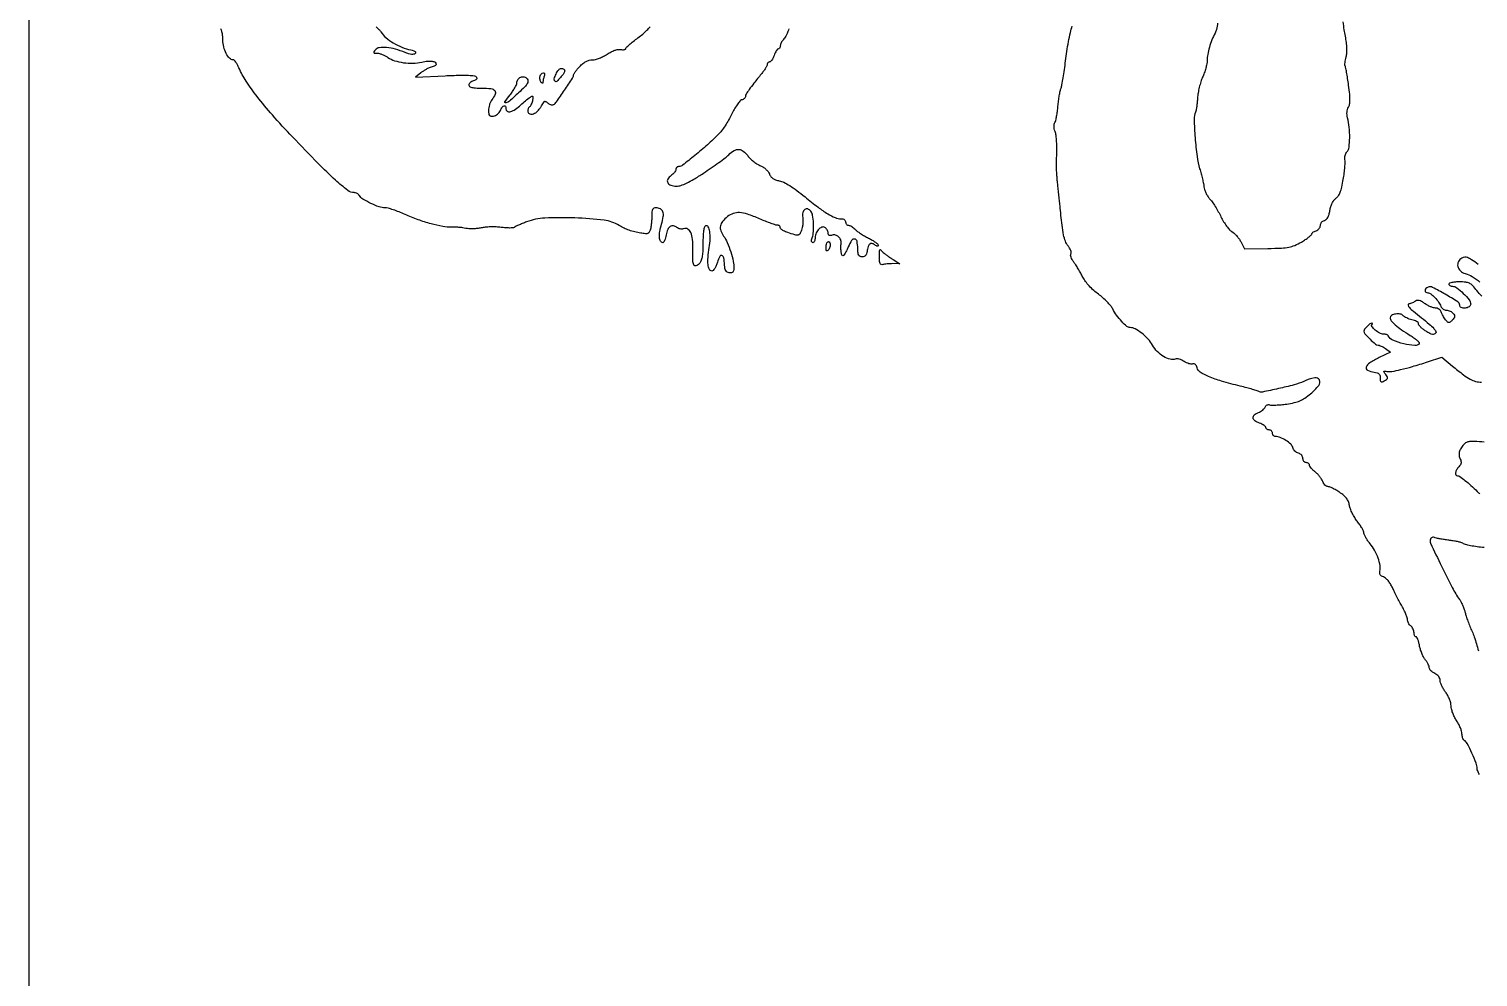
# Model space of a CAD drawing. Extents: x 0 to 1938, y 0 to 2000.
# Drawn here: x 0 to 665, y 436 to 871 of the extents above; entities that cross this region are included whole.
import ezdxf

# ---------------------------------------------------------------- set-up
doc = ezdxf.new("R2010")
doc.units = 0

msp = doc.modelspace()

# ---------------------------------------------------------------- linework, layer by layer
msp.add_lwpolyline([(0, 1000), (0, 0)])
for points in [[(159.405273, 872.180154, -0.027366), (160.676644, 870.963062, -0.042489), (161.616083, 869.771322, 0.070196), (163.912275, 867.168007, 0.042009), (167.266884, 864.753461, 0.039793), (171.236586, 862.784897, 0.042102), (175.394645, 861.513852, -0.024944), (176.643296, 861.178493, -0.101324), (177.324949, 860.793419, -0.240202), (177.500798, 860.35714, -0.176054), (177.27624, 859.87624, -0.151152), (176.606092, 859.522771, -0.072866), (175.626427, 859.483706, -0.050593), (174.327521, 859.756106, -0.021994), (172.669847, 860.364587, 0.032487), (168.294881, 861.867166, 0.044129), (164.187256, 862.604764, 0.051487), (160.868102, 862.560251, 0.192781), (159.070251, 861.584647, 0.022833), (158.394773, 860.690666, 0.28017), (158.372196, 860.281151, 0.2555), (158.730324, 860.046905, 0.019738), (159.918048, 860, -0.065205), (160.938661, 859.866334, -0.028309), (162.24154, 859.438832, -0.027421), (163.594338, 858.820891, -0.032712), (164.790493, 858.089639, 0.077835), (167.828178, 856.589329, 0.041505), (171.927061, 855.670869, 0.040266), (176.342841, 855.418978, 0.051886), (180.371335, 855.934129, -0.030436), (183.03131, 856.390766, -0.062318), (185.143766, 856.35841, -0.100872), (186.506152, 855.875174, -0.263047), (187, 855.001419, -0.208723), (186.850374, 854.658602, -0.048619), (186.339063, 854.269448, -0.042132), (185.611549, 853.900639, -0.030539), (184.75, 853.611384, 0.039638), (183.710161, 853.241108, 0.018503), (182.426562, 852.607827, 0.018199), (181.121807, 851.840331, 0.02425), (180, 851.045199), (177.5, 849.084446), (191.099863, 849.689657, -0.004446), (197.749453, 849.926344, -0.017285), (201.868681, 849.893878, -0.021698), (204.546891, 849.663418, -0.225719), (205.450479, 849.080126, -0.132922), (205.612908, 848.534385, -0.171179), (205.45236, 848.040147, -0.117809), (204.943004, 847.625631, -0.048234), (204.100616, 847.316061, 0.058006), (203.297358, 847.002972, 0.064149), (202.617056, 846.521736, 0.07306), (202.15628, 845.953271, 0.134626), (202, 845.383369, 0.250326), (202.346404, 844.734819, 0.091014), (203.33431, 844.30764, 0.045288), (205.097959, 844.066138, 0.011394), (208, 844, -0.027964), (212.11504, 843.769671, -0.195287), (213.848613, 842.828128, -0.286882), (214.057215, 841.21714, -0.054447), (212.468197, 838.55887, 0.056659), (211.905244, 837.607603, 0.031376), (211.431283, 836.342411, 0.030876), (211.107419, 834.983554, 0.043086), (211, 833.739319, 0.027975), (211.085956, 832.204234, 0.153536), (211.417666, 831.454535, 0.19859), (212.065531, 831.135597, 0.051661), (213.25, 831.180449, 0.07934), (214.183847, 831.468736, 0.05334), (215.129031, 832.067069, 0.052535), (215.942842, 832.865577, 0.06923), (216.487128, 833.75, -0.042026), (217.329066, 835.300575, -0.17663), (218.165617, 835.923033, -0.382121), (218.768567, 835.639212, -0.100549), (219, 834.5, 0.231631), (219.535975, 833.405114, 0.219055), (220.749915, 833.122117, 0.09313), (222.723213, 833.928616, 0.031929), (225.215204, 835.774541, -0.002266), (229.631425, 839.470598, -0.06724), (230.866333, 840.241468, -0.5254), (231.338303, 839.956144, -0.062182), (231.243598, 838.493967, -0.027106), (230.994143, 837.488044, -0.030214), (230.644226, 836.551859, -0.031621), (230.252097, 835.801075, -0.118723), (229.880598, 835.426205, 0.097801), (229.543258, 835.11285, 0.052488), (229.258676, 834.618548, 0.049432), (229.065316, 834.032549, 0.055039), (229, 833.440983, 0.269579), (229.659662, 832.306396, 0.188238), (231.159932, 832.086713, 0.109372), (233.111366, 833.016409, 0.087544), (234.674287, 834.75, -0.000797), (235.353559, 835.831959, -0.001078), (235.971122, 836.807485, -0.000721), (236.492494, 837.624541, -0.011922), (236.673174, 837.892501, -0.312431), (236.875358, 837.965858, -0.046572), (237.304717, 837.808806, -0.038691), (237.844493, 837.498971, -0.023578), (238.432029, 837.056411, 0.052025), (239.069642, 836.630631, 0.057729), (239.759987, 836.363284, 0.065711), (240.397329, 836.284548, 0.137165), (240.873933, 836.422086, 0.101019), (242.253321, 837.719877, 0.004681), (245.929768, 843.03477, 0.003592), (249.592941, 848.52238, 0.146387), (250, 849.882935, -0.142178), (250.149339, 850.3975, -0.015311), (250.85223, 851.434799, -0.017836), (251.79011, 852.638678, -0.013465), (252.90121, 853.894245, -0.032337), (254.373208, 855.278769, -0.050747), (255.816574, 856.242525, -0.057965), (257.267816, 856.807949, -0.064017), (258.761663, 857, 0.063997), (260.164581, 857.180304, 0.027293), (261.970295, 857.759148, 0.026457), (263.853883, 858.595086, 0.031421), (265.529132, 859.584332, -0.027668), (267.265833, 860.627512, -0.037615), (268.941541, 861.356612, -0.043322), (270.449355, 861.739384, -0.087951), (271.668679, 861.723004, 0.032785), (272.562159, 861.612243, 0.055329), (273.315175, 861.652005, 0.079331), (273.827389, 861.822675, 0.279677), (274, 862.107128, -0.206021), (274.208101, 862.59074, -0.008233), (275.652714, 863.914094, -0.01332), (277.470304, 865.440424, -0.008905), (279.62626, 867.093274, 0.016316), (281.817087, 868.824999, 0.019836), (283.746929, 870.591303, 0.018776), (285.233784, 872.179667, 0.115276)], [(666.0011, 528.816961, -0.026588), (665.220466, 530.411258, -0.100881), (665, 531.492845, 0.092909), (664.534005, 533.978997, 0.014985), (662.604289, 538.536333, 0.012899), (660.414438, 542.997639, 0.134584), (659.037195, 544.477012, -0.125978), (658.638659, 544.890832, -0.046762), (658.304676, 545.633727, -0.042626), (658.076654, 546.550248, -0.039681), (658, 547.514608, 0.07203), (657.830124, 548.687689, 0.02562), (657.265625, 550.28935, 0.0248), (656.456869, 552.00873, 0.02675), (655.5, 553.595138, -0.032914), (654.542981, 555.226913, -0.026878), (653.734375, 557.0829, -0.027671), (653.175543, 558.877967, -0.061698), (653, 560.295156, 0.063009), (652.823195, 561.692601, 0.031612), (652.271092, 563.387493, 0.030629), (651.463784, 565.105231, 0.037772), (650.5, 566.588887, -0.02741), (649.543178, 567.997127, -0.026502), (648.734375, 569.517138, -0.027491), (648.168704, 570.929132, -0.081699), (648, 571.954717, 0.093537), (647.824862, 572.882725, 0.071631), (647.31432, 573.78257, 0.06532), (646.516488, 574.573804, 0.055874), (645.5, 575.181954, -0.04394), (644.543538, 575.723698, -0.049087), (643.734375, 576.407005, -0.055268), (643.178097, 577.122273, -0.138522), (643, 577.752786, 0.088382), (642.872816, 578.466674, 0.026865), (642.436859, 579.479881, 0.025978), (641.816654, 580.583499, 0.025651), (641.082924, 581.621708, -0.047293), (640.299512, 582.838573, -0.023416), (639.531936, 584.50931, -0.023005), (638.892048, 586.330761, -0.031127), (638.495027, 588.029437, 0.020988), (638.171806, 589.550824, 0.032023), (637.753328, 590.833647, 0.033289), (637.305865, 591.769728, 0.270936), (636.912102, 592, -0.195614), (636.563694, 592.14173, -0.086686), (636.26793, 592.551532, -0.066574), (636.067139, 593.158934, -0.046612), (636, 593.877555, 0.067559), (635.890037, 594.687666, 0.044533), (635.559375, 595.569265, 0.044279), (635.074176, 596.385461, 0.063393), (634.5, 597, -0.056444), (633.925971, 597.597576, -0.043398), (633.440625, 598.361841, -0.044517), (633.109227, 599.167881, -0.075417), (633, 599.887912, 0.082381), (632.849909, 600.792681, 0.015549), (632.258068, 602.365628, 0.016236), (631.441189, 604.178067, 0.014255), (630.474274, 606.015467, -0.006052), (629.368929, 608.034835, -0.00388), (628.132441, 610.404359, -0.003898), (626.95746, 612.744049, -0.007283), (626.048842, 614.658945, 0.032392), (625.153951, 616.323698, 0.03502), (624.072108, 617.813698, 0.037832), (622.957827, 618.954476, 0.103919), (621.983147, 619.505349, -0.055489), (621.031017, 619.928486, -0.117973), (620.452356, 620.482811, -0.131051), (620.222459, 621.197067, -0.07679), (620.314968, 622.096437, 0.107221), (620.424746, 624.699209, 0.042543), (619.512209, 628.178387, 0.04092), (617.894753, 631.768098, 0.050436), (615.804604, 634.784796, -0.021527), (614.731044, 636.157666, -0.024222), (613.823852, 637.566253, -0.02447), (613.176121, 638.826345, -0.106875), (613, 639.640892, 0.107895), (612.816143, 640.482993, 0.020696), (612.101883, 641.884587, 0.021179), (611.113044, 643.479331, 0.018117), (609.942582, 645.072496, -0.029411), (608.731167, 646.801903, -0.023015), (607.619742, 648.806605, -0.023536), (606.757038, 650.774599, -0.051345), (606.328438, 652.363501, 0.051964), (605.844984, 654.146998, 0.069038), (605.030867, 655.614822, 0.059176), (603.743651, 656.962459, 0.027613), (601.796113, 658.3971, 0.015114), (600.168808, 659.393601, 0.017713), (598.566813, 660.235398, 0.016851), (597.176399, 660.847489, 0.095537), (596.385506, 661, -0.137143), (595.770299, 661.171977, -0.061895), (595.10749, 661.695799, -0.054585), (594.500845, 662.462618, -0.049269), (594.049929, 663.368677, 0.050975), (593.521455, 664.421579, 0.02554), (592.65759, 665.63647, 0.025058), (591.626475, 666.8138, 0.033734), (590.57468, 667.762597, -0.024459), (589.589053, 668.619111, -0.029587), (588.756312, 669.517836, -0.030542), (588.161469, 670.338692, -0.142457), (588, 670.89392, 0.134566), (587.884388, 671.315715, 0.100427), (587.559375, 671.675089, 0.087106), (587.07321, 671.916932, 0.072082), (586.5, 672, -0.124756), (585.927933, 672.144994, -0.100781), (585.440625, 672.55324, -0.090403), (585.113134, 673.163903, -0.078143), (585, 673.883369, 0.098341), (584.846498, 674.65628, 0.078995), (584.402666, 675.380569, 0.075452), (583.733128, 675.959264, 0.076738), (582.925787, 676.309156, -0.076146), (582.092463, 676.669144, -0.05585), (581.30287, 677.296452, -0.055949), (580.673177, 678.081426, -0.077281), (580.313685, 678.90847, 0.144043), (579.362635, 680.488263, 0.043564), (577.120529, 682.213018, 0.044077), (574.52233, 683.567461, 0.098427), (572.346362, 684, -0.110634), (571.832736, 684.115057, -0.099976), (571.395494, 684.440625, -0.094843), (571.102216, 684.927287, -0.088538), (571, 685.5, 0.099038), (570.885486, 686.072457, 0.097945), (570.559375, 686.559375, 0.097945), (570.072457, 686.885486, 0.099038), (569.5, 687, -0.068393), (568.926666, 687.078793, -0.084823), (568.440625, 687.309031, -0.099817), (568.115624, 687.650844, -0.141232), (568, 688.05202, 0.198429), (567.803971, 688.526524, 0.044284), (567.11875, 689.102214, 0.039463), (566.148676, 689.672363, 0.029269), (565, 690.149845, -0.069487), (562.892309, 691.231586, -0.218523), (562.111155, 692.572217, -0.24704), (562.657168, 693.911647, -0.084201), (564.525626, 695.009743, 0.041436), (565.536607, 695.493305, 0.037891), (566.486602, 696.149829, 0.040046), (567.24446, 696.870871, 0.091209), (567.654668, 697.542463, -0.089292), (567.993128, 698.101355, -0.09511), (568.498824, 698.492627, -0.099864), (569.09191, 698.656639, -0.109721), (569.68104, 698.568902, 0.092024), (570.576419, 698.403308, 0.011377), (572.569251, 698.449963, 0.013123), (574.95602, 698.623081, 0.010508), (577.515057, 698.930781, 0.0202), (581.018825, 699.572259, 0.046268), (583.569515, 700.400413, 0.048413), (585.854164, 701.657916, 0.024089), (588.491089, 703.654543, 0.044788), (592.286658, 707.452905, 0.30552), (592.543964, 709.954757, 0.336589), (590.382783, 710.948272, 0.048357), (585.453717, 709.341613, -0.037045), (580.885598, 707.737627, -0.011189), (573.739868, 705.979521, -0.005232), (566.33752, 704.414117, -0.189727), (564.654595, 704.715245, 0.066131), (564.034507, 704.992149, 0.003046), (561.808991, 705.636502, 0.005018), (559.148516, 706.360495, 0.003574), (556.154595, 707.120221, -0.01103), (547.614805, 709.423305, -0.029559), (541.68891, 711.550112, -0.040236), (537.826674, 713.581056, -0.192411), (536.395555, 715.560119, 0.048401), (536.059744, 716.501556, 0.102252), (535.59697, 717.119036, 0.140659), (535.033239, 717.387441, 0.133608), (534.40058, 717.323476, -0.119934), (533.678476, 717.230773, -0.042001), (532.644677, 717.434959, -0.038797), (531.500632, 717.861026, -0.036511), (530.411491, 718.466036, 0.037966), (529.317973, 719.069326, 0.03961), (528.160949, 719.490453, 0.042872), (527.109099, 719.686423, 0.116755), (526.363315, 719.585923, -0.160244), (523.960553, 719.469006, -0.06909), (520.98105, 720.753824, -0.062031), (518.091166, 723.038599, -0.066566), (515.928662, 725.91314, 0.057512), (513.876694, 728.74569, 0.040848), (510.9971, 731.413924, 0.041431), (507.987644, 733.397926, 0.125665), (505.629931, 734, -0.180325), (504.113607, 734.565241, -0.027738), (501.763475, 736.839948, -0.030794), (499.42236, 739.707465, -0.039069), (497.650484, 742.630099, 0.056205), (496.702264, 744.079916, 0.020781), (495.066534, 745.896536, 0.020288), (493.100772, 747.748576, 0.02302), (491.069745, 749.354425, -0.027521), (488.910676, 751.093304, -0.024258), (486.858106, 753.130139, -0.025149), (485.114776, 755.240464, -0.04213), (483.90121, 757.193645, 0.009683), (482.926882, 759.015453, 0.007296), (481.788473, 760.98057, 0.007382), (480.663728, 762.796996, 0.016864), (479.750016, 764.124251, -0.033697), (479.040185, 765.233467, -0.042735), (478.548274, 766.345478, -0.048493), (478.318897, 767.307097, -0.174443), (478.447213, 767.914588, 0.175397), (478.572683, 768.51409, 0.051435), (478.342065, 769.441488, 0.044789), (477.845598, 770.507014, 0.035258), (477.130497, 771.561229, -0.07377), (475.907578, 773.700854, -0.043458), (475.077593, 776.532666, -0.021574), (474.368254, 781.069172, -0.003448), (473.426415, 790, 0.001178), (473.17736, 792.469047, 0.000741), (472.875259, 795.353125, 0.000743), (472.569621, 798.189697, 0.001363), (472.310837, 800.5, -0.007156), (472.096788, 802.634174, -0.005924), (471.928337, 804.9125, -0.005987), (471.823645, 807.005401, -0.015968), (471.814568, 808.5, 0.003079), (471.951909, 815.469506, 0.014226), (471.891807, 819.501846, 0.024606), (471.643701, 822.174803, 0.055448), (471.135979, 824.142347, -0.042502), (470.817816, 825.255626, -0.046498), (470.705115, 826.373403, -0.050533), (470.800919, 827.395901, -0.079115), (471.10514, 828.22339, 0.068689), (471.485824, 829.196091, 0.012752), (471.887797, 831.078538, 0.013456), (472.244905, 833.320396, 0.011918), (472.497875, 835.670764, -0.01091), (472.752888, 838.085865, -0.010458), (473.115938, 840.522037, -0.010445), (473.525909, 842.656747, -0.036634), (473.917793, 844, 0.042479), (474.343238, 845.524233, 0.006149), (474.905259, 848.703125, 0.006931), (475.472768, 852.488046, 0.005882), (475.969578, 856.5, -0.010878), (476.541478, 860.768259, -0.008782), (477.335474, 865.325, -0.008895), (478.217372, 869.506289, -0.022501), (479.048007, 872.5, 0.008469)], [(545.815057, 873.881467, -0.017588), (545.264637, 870.958717, -0.068625), (544.621196, 869.240682, 0.028319), (543.163053, 866.133435, 0.025385), (542.004754, 862.766959, 0.02633), (541.240847, 859.474343, 0.042085), (540.978038, 856.600777, -0.046144), (540.828303, 855.097914, -0.018642), (540.360449, 853.088978, -0.018258), (539.692765, 850.950241, -0.022075), (538.906448, 849, 0.029435), (538.101159, 846.914779, 0.017545), (537.379482, 844.353125, 0.017532), (536.837878, 841.741206, 0.028854), (536.586467, 839.5, -0.010897), (536.432437, 837.472113, -0.01193), (536.193357, 835.513474, -0.011425), (535.911294, 833.852089, -0.056783), (535.627863, 832.950123, 0.113884), (535.000166, 829.7059, 0.009605), (535.470654, 821.141357, 0.013334), (536.338985, 812.552267, 0.044035), (537.553991, 807, -0.009733), (538.228057, 804.690535, -0.009045), (538.829466, 802.299623, -0.009065), (539.287133, 800.154572, -0.029922), (539.477691, 798.722121, 0.062984), (539.730768, 797.462202, 0.031839), (540.343948, 795.960621, 0.031023), (541.185404, 794.468132, 0.040109), (542.143629, 793.222121, -0.032227), (543.278829, 791.793114, -0.012035), (544.689641, 789.652927, -0.011866), (546.119698, 787.240032, -0.014083), (547.350267, 784.894224, 0.021697), (548.566304, 782.659492, 0.022893), (549.951472, 780.579519, 0.023286), (551.303776, 778.906736, 0.088476), (552.354621, 778.077804, -0.060325), (553.348813, 777.380127, -0.027164), (554.476306, 776.249648, -0.026412), (555.551729, 774.911441, -0.032547), (556.400799, 773.554347), (558.184866, 770.241534), (568.843987, 770.380146, 0.006766), (575.167835, 770.547995, 0.036845), (578.569294, 770.936504, 0.056093), (581.201709, 771.749224, 0.029651), (584.251554, 773.301533, 0.013027), (586.07086, 774.432395, 0.019057), (587.605144, 775.52844, 0.014847), (588.78272, 776.496589, 0.216543), (589, 776.974766, -0.175373), (589.139877, 777.3613, -0.056269), (589.5875, 777.790118, -0.048188), (590.234533, 778.191483, -0.037916), (591, 778.5, 0.076455), (591.764423, 778.87868, 0.06855), (592.4125, 779.481754, 0.071535), (592.85012, 780.209109, 0.100034), (593, 780.950756, -0.094536), (593.139319, 781.681026, -0.075296), (593.543728, 782.375481, -0.074032), (594.143729, 782.929262, -0.085656), (594.85099, 783.250782, 0.122808), (595.711643, 783.721149, 0.081281), (596.409205, 784.612509, 0.05884), (596.953937, 785.959584, 0.027049), (597.354087, 787.812879, -0.034747), (597.767594, 789.594726, -0.041613), (598.407345, 791.193332, -0.046243), (599.217602, 792.49649, -0.077931), (600.142791, 793.387461, 0.094084), (601.218774, 794.492297, 0.053658), (602.077834, 796.153164, 0.036791), (602.81352, 798.560573, 0.013289), (603.512242, 802.071369, 0.010183), (603.947786, 804.962724, 0.012117), (604.236723, 807.70661, 0.010953), (604.372851, 810.019929, 0.073293), (604.247318, 811.162255, -0.079407), (604.163896, 812.016953, -0.049747), (604.324925, 813.011011, -0.048577), (604.688353, 813.985138, -0.062786), (605.210521, 814.782882, 0.146135), (606.147957, 816.911948, 0.027031), (606.45302, 821.232147, 0.029309), (606.249029, 826.068483, 0.038887), (605.467415, 830.40093, -0.04057), (605.23157, 831.733835, -0.04571), (605.228091, 833.034327, -0.049309), (605.452301, 834.217875, -0.068228), (605.894338, 835.202416, 0.095658), (606.412127, 836.54731, 0.042526), (606.586974, 838.447097, 0.027454), (606.456128, 841.164328, 0.008266), (605.962587, 845.273248, 0.004112), (605.499652, 848.459149, 0.005933), (605.033681, 851.268167, 0.003274), (604.597548, 853.627389, 0.091309), (604.371247, 854.208327, -0.145283), (604.239179, 854.694922, -0.021284), (604.307443, 855.726409, -0.022557), (604.500407, 856.971534, -0.017637), (604.817798, 858.302288, 0.04731), (605.144236, 860.150175, 0.029571), (605.190804, 862.34883, 0.025249), (604.964029, 864.906461, 0.016078), (604.455264, 867.851298, -0.014654), (603.940589, 870.780578, -0.007431), (603.456172, 874.492868, -0.007375)], [(348.965221, 871.231094, 0.028392), (348.514159, 870.04664, -0.029272), (348.116194, 869.007116, -0.021891), (347.562811, 867.912084, -0.022294), (346.948286, 866.923754, -0.046167), (346.368068, 866.225211, 0.045574), (345.844489, 865.596374, 0.037085), (345.40187, 864.83937, 0.038439), (345.098046, 864.074515, 0.075462), (345, 863.428571, -0.061276), (344.932801, 862.882302, -0.079788), (344.734986, 862.419643, -0.097572), (344.441908, 862.109928, -0.15586), (344.097825, 862, 0.214187), (343.683439, 861.813953, 0.037743), (343.153459, 861.11875, 0.035037), (342.616248, 860.148936, 0.025101), (342.149845, 859, -0.029269), (341.672363, 857.851324, -0.039463), (341.102214, 856.88125, -0.044284), (340.526524, 856.196029, -0.198429), (340.05202, 856, 0.105428), (339.65062, 855.914411, 0.099231), (339.309031, 855.671592, 0.096319), (339.080069, 855.308786, 0.092997), (339, 854.882015, -0.121296), (338.846758, 854.259619, -0.017347), (338.192188, 853.109771, -0.018869), (337.302978, 851.781538, -0.015095), (336.25, 850.418782, 0.00447), (332.871543, 846.233329, 0.013748), (330.689903, 843.319469, 0.015607), (329.299689, 841.215814, 0.139076), (329, 840.159227, -0.142958), (328.872721, 839.723161, -0.063778), (328.485937, 839.259614, -0.055651), (327.919422, 838.840577, -0.048951), (327.25, 838.535308, 0.136576), (326.401101, 837.952676, 0.021689), (325.160368, 836.335571, 0.022668), (323.834741, 834.247954, 0.01811), (322.593805, 831.888648, -0.018282), (321.256958, 829.349123, -0.014711), (319.642457, 826.718971, -0.014962), (318.005077, 824.375626, -0.036416), (316.627704, 822.78155, -0.014528), (311.56318, 818.003087, -0.010979), (305.740909, 813.045743, -0.005264), (300.118607, 808.565339, -0.16711), (298.474323, 808, 0.092349), (297.911511, 807.895155, 0.096119), (297.433082, 807.595204, 0.099351), (297.112901, 807.147749, 0.106156), (297, 806.621972, -0.1191), (296.847635, 805.99139, -0.045647), (296.361041, 805.224487, -0.041913), (295.657079, 804.454145, -0.040141), (294.824819, 803.799678, 0.113782), (293.323114, 802.213565, 0.256792), (293.277033, 800.611549, 0.199041), (294.697216, 799.405887, 0.077891), (297.286887, 799, 0.078428), (299.338453, 799.323793, 0.032712), (301.948975, 800.361849, 0.023925), (305.274669, 802.14306, 0.009587), (309.653301, 804.880484, 0.006386), (313.297419, 807.323973, 0.006861), (316.790869, 809.803059, 0.006533), (319.731488, 812.0106, 0.032106), (321.289575, 813.380484, -0.060843), (323.743993, 815.300601, -0.148157), (325.94834, 815.85912, -0.157001), (328.007099, 815.090102, -0.070887), (330.015237, 812.978602, 0.042918), (331.087609, 811.717153, 0.026652), (332.540196, 810.424609, 0.026651), (334.122098, 809.293883, 0.042905), (335.589692, 808.526971, -0.044518), (336.989595, 807.789684, -0.039491), (338.298143, 806.789392, -0.041477), (339.348931, 805.675552, -0.077668), (339.961158, 804.602162, 0.068748), (340.611468, 803.413476, 0.081894), (341.528449, 802.52521, 0.069724), (342.804477, 801.882085, 0.03556), (344.544202, 801.42573, -0.069187), (346.610467, 800.732726, -0.024681), (349.330409, 799.207351, -0.020573), (352.576651, 796.97886, -0.01155), (356.339405, 794.023219, 0.009751), (362.304451, 789.302865, 0.026759), (366.745818, 786.287588, 0.038119), (370.210579, 784.541871, 0.097942), (372.95034, 784, -0.068972), (373.746714, 783.88962, -0.089316), (374.40839, 783.567043, -0.104262), (374.844316, 783.081158, -0.131623), (375, 782.5, 0.088446), (375.102108, 781.927284, 0.09481), (375.395097, 781.440625, 0.09999), (375.831903, 781.115061, 0.110746), (376.345012, 781, -0.098983), (376.976297, 780.873791, -0.037916), (377.778172, 780.466021, -0.035696), (378.606318, 779.877797, -0.036584), (379.335111, 779.1822, 0.047971), (380.266997, 778.33239, 0.01481), (381.821737, 777.23675, 0.014664), (383.642849, 776.10781, 0.015607), (385.490099, 775.112047, -0.017431), (387.217706, 774.17263, -0.024872), (388.675216, 773.212211, -0.022736), (389.760423, 772.338524, -0.215102), (390, 771.807402, -0.193239), (389.873298, 771.491807, -0.243092), (389.579453, 771.391053, -0.105114), (389.095183, 771.571166, -0.031808), (388.457618, 772.035174, 0.11869), (387.190677, 772.657287, 0.233491), (386.126304, 772.398411, 0.143509), (385.320349, 771.190459, 0.042582), (384.834676, 769, -0.051357), (384.568823, 767.893055, -0.100054), (384.105487, 767.116175, -0.118152), (383.436427, 766.660051, -0.091038), (382.564673, 766.5, -0.10269), (381.593347, 766.701617, -0.173936), (380.994536, 767.263679, -0.095401), (380.676266, 768.360611, -0.018911), (380.564673, 770.411876, 0.04429), (380.22422, 773.640723, 0.314605), (379.152104, 774.675378, 0.299111), (377.754844, 774.045917, 0.042145), (376.216146, 771.104789, -0.014508), (375.504154, 769.539051, -0.02158), (374.783805, 768.21716, -0.017745), (374.126787, 767.20904, -0.240524), (373.75, 767.010171, -0.33991), (373.257603, 767.378128, -0.033938), (372.936953, 768.913567, -0.035252), (372.806172, 770.846728, -0.032937), (372.942391, 772.824189, 0.135963), (372.734439, 774.347864, 0.109961), (371.765077, 775.691563, 0.11248), (370.338041, 776.47632, 0.147582), (368.858817, 776.45519, -0.050169), (368.063356, 776.288072, -0.126405), (367.481985, 776.372759, -0.176308), (367.129988, 776.697508, -0.11972), (367, 777.232612, 0.069928), (366.914294, 777.842431, 0.038928), (366.651511, 778.546819, 0.037955), (366.267744, 779.231674, 0.049731), (365.813654, 779.786346, 0.253139), (364.427186, 780.199386, 0.135537), (362.793663, 779.357743, 0.100751), (361.467963, 777.519436, 0.106388), (361, 775.345012, -0.043571), (360.921623, 774.447304, -0.063328), (360.686455, 773.688847, -0.083025), (360.340622, 773.175471, -0.205916), (359.932612, 773, -0.210909), (359.550545, 773.168666, -0.153899), (359.352932, 773.595103, -0.083629), (359.379935, 774.299291, -0.031796), (359.641791, 775.25, 0.067063), (360.214716, 778.099545, 0.029341), (360.237197, 781.961257, 0.02688), (359.843997, 785.636191, 0.133889), (358.993436, 787.507909, 0.139981), (357.568087, 788.482871, 0.25073), (356.206565, 788.249763, 0.180788), (355.323858, 786.817068, 0.085256), (355.270126, 784.612873, -0.035554), (355.374142, 783.222063, -0.022769), (355.306168, 781.603011, -0.022867), (355.093351, 780.014919, -0.039142), (354.753477, 778.722669, -0.031943), (354.159818, 777.315764, -0.128021), (353.550353, 776.617806, -0.164097), (352.769001, 776.399012, -0.062444), (351.640769, 776.600811, -0.008961), (348.435156, 777.661834, -0.033157), (346.47668, 778.498765, -0.055719), (345.343611, 779.243486, -0.223097), (345, 779.975249, 0.124004), (344.901559, 780.366071, 0.100779), (344.624339, 780.698979, 0.09065), (344.209673, 780.922685, 0.078643), (343.721155, 781, -0.080652), (342.906472, 781.132272, -0.00599), (340.770194, 781.873303, -0.008188), (338.234486, 782.834263, -0.006122), (335.471155, 783.972945, 0.018628), (329.987099, 786.073916, 0.065336), (326.286087, 786.816906, 0.0991), (323.395468, 786.439229, 0.084964), (320.693967, 784.973915, 0.054991), (318.495328, 782.814544, 0.124312), (317.514307, 780.715402, 0.13409), (317.684006, 778.50903, 0.068965), (318.97614, 776.033509, -0.054216), (320.657053, 773.031612, -0.024076), (322.232067, 768.769598, -0.023903), (323.378086, 764.427371, -0.061976), (323.657045, 761.20853, -0.048288), (323.511469, 760.127394, -0.145547), (323.146061, 759.488325, -0.1631), (322.521084, 759.194885, -0.065017), (321.562538, 759.20853, -0.092283), (320.600828, 759.53593, -0.130498), (319.955611, 760.163712, -0.092514), (319.569494, 761.205089, -0.030359), (319.389446, 762.837377, 0.028967), (319.041594, 766.073526, 0.269957), (318.179907, 767.112607, 0.386352), (317.158856, 766.697357, 0.039037), (316.127762, 764.032096, -0.029744), (315.563194, 762.488169, -0.040761), (314.865258, 761.184428, -0.046416), (314.143518, 760.265442, -0.205908), (313.526281, 760, -0.29945), (312.432389, 760.719664, -0.074728), (311.859161, 762.893648, -0.047069), (311.809809, 766.282606, -0.020305), (312.351564, 770.771302, 0.028744), (312.774688, 774.85498, 0.052235), (312.578354, 778.20145, 0.085385), (311.85517, 780.290056, 0.362353), (310.713118, 780.735427, 0.244953), (310.166997, 780.168729, 0.033178), (309.794917, 778.505844, 0.026808), (309.549285, 776.062485, 0.010393), (309.461502, 772.661604, -0.010546), (309.361217, 768.821843, -0.03383), (309.068149, 766.281028, -0.052353), (308.550704, 764.528391, -0.098745), (307.735312, 763.30674, -0.109268), (306.249097, 762.358886, -0.393096), (305.303702, 762.757509, -0.100799), (304.841297, 764.808303, -0.010671), (304.84373, 769.735336, 0.027399), (304.685128, 774.547185, 0.08132), (303.870757, 777.736305, 0.164588), (302.469123, 779.27583, 0.221626), (300.614321, 779.405495, -0.082765), (299.87788, 779.25525, -0.05624), (299.023075, 779.320567, -0.055221), (298.185718, 779.578634, -0.070978), (297.5, 780, 0.122417), (295.904906, 780.768753, 0.206106), (294.472612, 780.476864, 0.142362), (293.324752, 779.05861, 0.053086), (292.580956, 776.579839, -0.022502), (292.259182, 775.208309, -0.033828), (291.846007, 774.051578, -0.036164), (291.406795, 773.214063, -0.259475), (291.022075, 773, -0.290899), (290.005378, 773.646194, -0.093171), (289.537147, 775.459899, -0.058816), (289.675809, 778.194877, -0.031055), (290.452515, 781.50848, 0.034003), (291.247946, 784.994213, 0.122467), (291.05057, 787.248189, 0.199004), (289.91863, 788.528571, 0.113985), (287.877555, 789, 0.106174), (286.950133, 788.800819, 0.171808), (286.373346, 788.248862, 0.095853), (286.072014, 787.18485, 0.020306), (285.986345, 785.25, -0.014139), (285.934998, 783.641756, -0.011229), (285.791529, 781.909847, -0.011391), (285.585725, 780.309381, -0.027732), (285.342314, 779.145223, -0.055036), (284.847058, 777.874108, -0.18026), (284.187614, 777.280846, -0.116733), (283.10813, 777.124856, -0.017417), (280.914678, 777.397653, -0.021182), (278.175258, 777.955587, -0.024303), (275.618047, 778.723914, -0.025182), (273.230718, 779.70754, -0.026631), (271, 780.910095, 0.107712), (264.096709, 783.298426, 0.01987), (250.59393, 784.363959, 0.021317), (236.909064, 784.314515, 0.079377), (228.5, 782.569063, 0.005821), (226.529002, 781.793853, 0.007566), (224.743043, 781.035606, 0.005845), (223.269473, 780.36279, 0.066212), (222.731636, 780.016351, -0.16304), (222.174003, 779.792826, -0.015027), (220.664886, 779.750636, -0.01814), (218.81819, 779.821547, -0.013235), (216.774871, 780.028881, 0.022134), (214.498865, 780.218982, 0.015897), (211.947101, 780.237556, 0.016103), (209.512595, 780.099336, 0.033036), (207.62575, 779.804576, -0.027824), (205.883833, 779.513839, -0.020217), (203.923002, 779.377697, -0.020528), (202.046156, 779.40052, -0.041495), (200.582514, 779.601037, 0.021334), (199.153922, 779.855735, 0.011827), (197.39355, 780.050369, 0.011778), (195.598211, 780.163462, 0.018588), (194.055104, 780.166831, -0.052586), (189.957993, 780.454458, -0.022671), (184.609198, 781.653345, -0.021049), (178.675994, 783.540329, -0.018923), (172.70383, 785.98025, 0.013076), (169.966201, 787.136235, 0.014236), (167.247737, 788.112948, 0.013803), (164.881186, 788.816201, 0.065405), (163.482119, 789, -0.085467), (160.764295, 789.467989, -0.026192), (156.902651, 791.070758, -0.024375), (153.285512, 793.021161, -0.125437), (151.70031, 794.630108, 0.073863), (151.280119, 795.154153, 0.054603), (150.682522, 795.597594, 0.054919), (150.007652, 795.898618, 0.077614), (149.358471, 796, -0.16687), (146.371154, 797.025544, -0.018154), (140.712952, 801.769079, -0.015141), (132.792588, 809.361683, -0.004352), (121, 821.583162, -0.00841), (111.753193, 831.669179, -0.016307), (104.771459, 840.084031, -0.020312), (99.688729, 847.213311, -0.041546), (96.42454, 853.25, 0.020509), (95.724196, 854.686365, 0.028924), (94.976883, 855.898438, 0.028575), (94.277571, 856.785725, 0.214761), (93.801713, 857, -0.203299), (92.121535, 857.71261, -0.071901), (90.560326, 859.876591, -0.061112), (89.432299, 862.879356, -0.057586), (89.033269, 866.127555, 0.024676), (88.919886, 868.131095, 0.037398), (88.606438, 869.847453, 0.044429), (88.127213, 871.184347, 0.111732)], [(665.422194, 763.057479, 0.010391), (662.3933, 765.199219, 0.056065), (660.61007, 766.133678, 0.108976), (659.258917, 766.342826, 0.107378), (657.937211, 765.966396, 0.156753), (656.351678, 764.326102, 0.169917), (656.084683, 762.127155, 0.152561), (657.26168, 760.064689, 0.124516), (659.5, 758.837014, -0.074757), (662.683636, 757.479135, -0.037013), (666.251045, 754.897787, -0.034144)], [(667.11411, 748.505136, -0.026924), (664.89581, 750.980027, 0.020335), (662.877054, 753.292864, 0.087731), (661.416155, 754.374919, 0.092162), (659.708853, 754.863441, 0.023726), (656.832635, 755, 0.019489), (654.98028, 754.927772, 0.031536), (653.419587, 754.70625, 0.033166), (652.276268, 754.38939, 0.318711), (652, 754, 0.156101), (652.122046, 753.618606, 0.097526), (652.465927, 753.29375, 0.079705), (652.97961, 753.074479, 0.061169), (653.586134, 753, -0.16491), (655.599967, 752.317229, -0.030006), (658.622061, 749.699875, -0.029773), (661.307358, 746.744299, -0.17114), (662, 744.779955, -0.262167), (661.322861, 743.577288, -0.110558), (659.504758, 742.964708, -0.120124), (657.694608, 743.20935, -0.299883), (656.960036, 744.25, 0.248209), (656.033887, 745.87303, 0.011075), (650.324576, 749.322735, 0.011837), (644.48873, 752.493463, 0.213256), (642.413635, 752.605232, 0.109303), (641.421243, 751.949147, 0.185888), (641.03773, 751.045395, 0.247722), (641.397589, 750.304068, 0.159638), (642.325686, 750, -0.167715), (643.68107, 749.532205, -0.035424), (645.564016, 747.828409, -0.037519), (647.300884, 745.721759, -0.068909), (648.319603, 743.75, 0.088328), (648.698594, 743.081088, 0.068443), (649.316553, 742.514063, 0.067898), (650.070269, 742.13103, 0.083844), (650.84617, 742, -0.065573), (651.666646, 741.891933, -0.044436), (652.553249, 741.567564, -0.044421), (653.368997, 741.091435, -0.065333), (653.976863, 740.527879, -0.057557), (654.512095, 739.706893, -0.150887), (654.625183, 739.020264, -0.127207), (654.335382, 738.313908, -0.035768), (653.548749, 737.405892, -0.024136), (652.527829, 736.479049, -0.192589), (651.9333, 736.289684, -0.190823), (651.369058, 736.561741, -0.023636), (650.476146, 737.628013, -0.020736), (649.887888, 738.472531, -0.01472), (649.296824, 739.464166, -0.014895), (648.787847, 740.445931, -0.030315), (648.459317, 741.25, 0.09437), (648.080357, 741.918899, 0.069785), (647.443943, 742.485937, 0.067944), (646.656718, 742.868926, 0.079445), (645.836983, 743, -0.072662), (644.855063, 743.143454, -0.027165), (643.541024, 743.614875, -0.026228), (642.143537, 744.292036, -0.028787), (640.869123, 745.093192, 0.025996), (639.472354, 745.982176, 0.063652), (638.346615, 746.441872, 0.094665), (637.440469, 746.507031, 0.142105), (636.714753, 746.200801, -0.044176), (636.116216, 745.797158, -0.023234), (635.311079, 745.399685, -0.022927), (634.4423, 745.066443, -0.032578), (633.642112, 744.857608, 0.434685), (633.292536, 744.300706, 0.120235), (633.848076, 743.281044, 0.03552), (635.702128, 741.513203, 0.006641), (639.363839, 738.568396, -0.008143), (642.990596, 735.633719, -0.033398), (645.033564, 733.678842, -0.062366), (646.008418, 732.301964, -0.305024), (645.917419, 731.400496, -0.137241), (645.23157, 730.925931, -0.13578), (644.396007, 730.87355, -0.072689), (643.245958, 731.296512, -0.017408), (641.488018, 732.3321, -0.024144), (640.181927, 733.255592, -0.030325), (639.071958, 734.237711, -0.031297), (638.26947, 735.146738, -0.158167), (638.042326, 735.775, 0.187119), (637.815597, 736.306599, 0.060858), (637.137771, 736.850401, 0.050823), (636.165248, 737.323787, 0.03853), (635.022426, 737.645515, -0.029743), (633.807064, 737.964751, -0.028306), (632.617312, 738.430229, -0.029491), (631.615106, 738.962858, -0.082842), (631.016077, 739.480629, 0.186046), (629.679568, 740.228544, 0.073763), (627.54037, 740.217937, 0.08004), (625.641856, 739.60569, 0.281905), (625, 738.557737, 0.179012), (625.507562, 737.185491, 0.034839), (627.391426, 735.27428, 0.028912), (630.263307, 733.021624, 0.013923), (634.179089, 730.458956, -0.01589), (635.937628, 729.298184, -0.025983), (637.340315, 728.193377, -0.02392), (638.323776, 727.245566, -0.339622), (638.370072, 726.789773, -0.284012), (636.2993, 725.754063, -0.037339), (631.230891, 726.594486, -0.038669), (626.239124, 728.228032, -0.192063), (624.166667, 730.25, 0.15923), (623.906393, 730.538485, 0.049842), (623.368229, 730.779688, 0.044078), (622.674758, 730.944732, 0.036404), (621.916667, 731, -0.128227), (620.215925, 731.443454, -0.049333), (618.19779, 732.850096, -0.052256), (616.686286, 734.44332, -0.376421), (616.75, 735.416667, 0.066924), (616.920665, 735.640352, 0.196843), (616.945164, 735.828646, 0.239026), (616.832141, 735.955302, 0.093514), (616.595238, 736, 0.167458), (615.719398, 735.698204, 0.031432), (614.4333, 734.555292, 0.031509), (613.300284, 733.25939, 0.165342), (613, 732.376147, 0.184339), (613.459505, 731.172141, 0.01578), (615.776202, 728.738223, 0.015912), (618.241427, 726.456821, 0.180645), (619.464585, 726, -0.090162), (620.034487, 725.896391, -0.021573), (620.923372, 725.517622, -0.021476), (621.921882, 724.986438, -0.019794), (622.899466, 724.357864), (625.243944, 722.715727), (620.047679, 720.246046, 0.027133), (615.621379, 717.839833, 0.169765), (614.021042, 715.870083, 0.390522), (614.642579, 714.394459, 0.079113), (617.639804, 713.566143, -0.036822), (619.035418, 713.304472, -0.11601), (619.870244, 712.859247, -0.148152), (620.303711, 712.161207, -0.074871), (620.420599, 711.122614, 0.033825), (620.464357, 709.675786, 0.264179), (620.838539, 709.145416, 0.228562), (621.53389, 709.152078, 0.026302), (622.935698, 709.939097, 0.048788), (623.648883, 710.494513, 0.201018), (623.864817, 710.984774, 0.153295), (623.692532, 711.570458, 0.025609), (622.982518, 712.521064, -0.01219), (622.205359, 713.505354, -0.265359), (622.161098, 713.857018, -0.329136), (622.43572, 714.022121, -0.01625), (623.546821, 713.880097, 0.082858), (625.778321, 713.892835, 0.015022), (629.851483, 714.72312, 0.013354), (635.232748, 716.142194, 0.006215), (642.136451, 718.254892), (648.772902, 720.376374), (653.636451, 716.366, 0.008027), (658.692656, 712.331352, 0.038616), (661.770454, 710.313784, 0.065365), (664.27907, 709.333536, 0.060565), (667.022506, 709, -0.022646)], [(668.227356, 681.419766, 0.00729), (663.790156, 681.741725, 0.044116), (661.486518, 681.671851, 0.088622), (660.013741, 681.223873, 0.095677), (658.831779, 680.301165, 0.039751), (657.475597, 678.471, 0.079971), (656.779837, 676.819226, 0.096609), (656.706789, 675.247483, 0.082589), (657.214832, 673.666813, -0.06463), (657.556046, 672.722402, -0.098635), (657.574277, 671.853939, -0.091377), (657.254167, 670.998021, -0.048895), (656.579704, 670.088072, 0.051755), (655.544772, 668.675013, 0.092148), (655.058811, 667.322553, 0.173027), (655.228853, 666.395924, 0.267802), (655.915049, 666, -0.155234), (657.013796, 665.650451, -0.013628), (659.379857, 663.876752, -0.016784), (662.136874, 661.535198, -0.012111), (665.05627, 658.75, 0.02083), (666.199013, 657.69722, 0.024896)], [(668.199793, 632.968025, -0.009013), (664.933236, 633.370229, -0.012029), (661.985333, 633.859867, -0.00933), (659.561327, 634.369716, -0.11053), (658.699793, 634.781787, 0.091003), (657.940441, 635.181754, 0.016107), (656.383689, 635.614408, 0.016965), (654.50223, 636.005491, 0.014554), (652.5, 636.291552, -0.008461), (650.458044, 636.557944, -0.008856), (648.457164, 636.889802, -0.008582), (646.740804, 637.236358, -0.038329), (645.758429, 637.532742, 0.065262), (645.002176, 637.717249, 0.103766), (644.341651, 637.652421, 0.119354), (643.825984, 637.341764, 0.106549), (643.483448, 636.817462, 0.204542), (643.550764, 635.004394, 0.002613), (648.5995, 624.441175, 0.007536), (653.536923, 614.627886, 0.033486), (656.899142, 609.121397, -0.032985), (657.661537, 607.875581, -0.018932), (658.420522, 606.285586, -0.018855), (659.065089, 604.622755, -0.029695), (659.477371, 603.148683, 0.024927), (659.922587, 601.49632, 0.009193), (660.708133, 599.213513, 0.009085), (661.658605, 596.748192, 0.010797), (662.647646, 594.458465, -0.022651), (663.6575, 591.959476, -0.012607), (664.670748, 588.834367, -0.012554), (665.538524, 585.614013, -0.019825)]]:
    msp.add_lwpolyline(points, format="xyb")
for points in [[(246, 852.110784, -0.153213), (245.588731, 850.800139, -0.029581), (244.031678, 848.823716, -0.026222), (242.325065, 847.094576, -0.40019), (241.558101, 847.111312, -0.264513), (241.226871, 848.306004, -0.053356), (242.019077, 850.454, -0.052976), (243.26511, 852.416076, -0.22865), (244.475249, 853, -0.056381), (245.058476, 852.934025, -0.075815), (245.552104, 852.738793, -0.095018), (245.883065, 852.450017, -0.167515)], [(224.811839, 841.824274, -0.007906), (220.646488, 838.055708, -0.121898), (218.941488, 837.17452, -0.684797), (218.575168, 837.705041, -0.018319), (220.915971, 840.893904, 0.017802), (222.096638, 842.498839, 0.020935), (223.094066, 844.101168, 0.020365), (223.815659, 845.507055, 0.108796), (224, 846.344214, -0.153047), (224.496828, 847.929323, -0.144797), (225.819025, 848.989226, -0.154455), (227.438, 849.121704, -0.176051), (228.738737, 848.281772, -0.155257), (229.120809, 847.204545, -0.145807), (228.823877, 846.073755, -0.059525), (227.626712, 844.547909, -0.008843)], [(236.606989, 849.418213, 0.02027), (236.373432, 848.727054, 0.015701), (236.173805, 847.957913, 0.015964), (236.032836, 847.227354, 0.036412), (235.984687, 846.668213, -0.085248), (235.914654, 846.290204, -0.387059), (235.732695, 846.195725, -0.161527), (235.454489, 846.377986, -0.026549), (235.077207, 846.909316, -0.10786), (234.613158, 848.182653, -0.101759), (234.70744, 849.562273, -0.122882), (235.299965, 850.607802, -0.205488), (236.213978, 851, -0.188995), (236.543819, 850.870705, -0.14605), (236.741925, 850.53535, -0.098218), (236.766347, 850.023963, -0.054634)], [(367.09378, 769.69378, -0.058735), (366.580129, 769.288454, -0.325967), (366.25, 769.314749, -0.191812), (366.048108, 769.700585, -0.025771), (366, 770.633333, -0.05361), (366.181528, 772.321494, -0.143328), (366.754893, 773.373645, -0.419072), (367.376511, 773.369572, -0.143617), (367.84378, 772.483492, -0.065492), (367.894363, 771.753713, -0.050302), (367.765277, 770.964442, -0.051348), (367.487167, 770.237165, -0.079555)], [(392.283801, 768.573342, 0.02856), (393.043123, 767.896141, 0.009974), (394.207853, 767.008423, 0.009868), (395.531274, 766.080386, 0.011361), (396.830371, 765.249352), (399.950283, 763.35202), (396.725141, 763.378774, 0.012705), (395.380358, 763.355759, 0.011849), (394.00676, 763.264669, 0.011918), (392.79076, 763.125749, 0.03891), (392, 762.952764, -0.157339), (391.292995, 762.966179, -0.206025), (390.819821, 763.396026, -0.089281), (390.565641, 764.396123, -0.017701), (390.5, 766.249706, -0.002755), (390.516379, 769.222716, -0.162329), (390.690766, 769.727113, -0.438762), (391.040936, 769.75841, -0.011901)]]:
    msp.add_lwpolyline(points, format="xyb", close=True)

doc.saveas('drawing.dxf')
